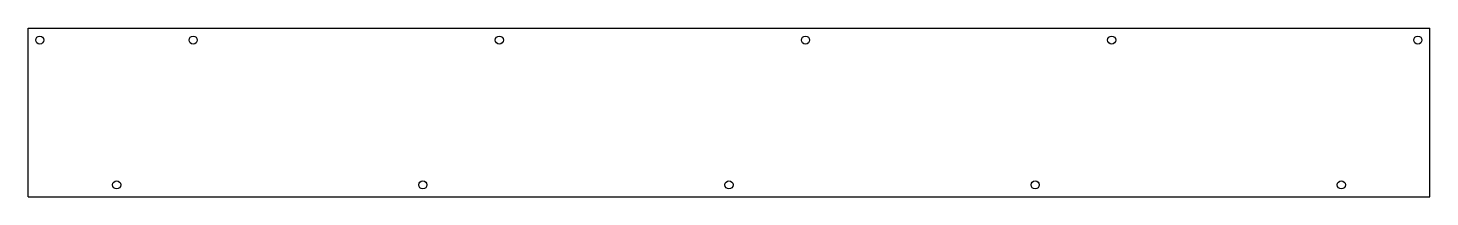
# Model space of a CAD drawing. Header units: inches. Extents: x 0 to 21.8, y 0 to 2.6.
import ezdxf

# ---------------------------------------------------------------- set-up
doc = ezdxf.new("R2010")
doc.units = ezdxf.units.IN
doc.header["$MEASUREMENT"] = 0

msp = doc.modelspace()

# ---------------------------------------------------------------- linework, layer by layer
at = {"color": 7, "linetype": 'Continuous'}
for p, q in [((0, 0), (0, 2.625)), ((0, 2.625), (21.75, 2.625)), ((21.75, 0), (21.75, 2.625)), ((0, 0), (21.75, 0))]:
    msp.add_line(p, q, dxfattribs=at)
for centre in [(0.182, 2.438), (2.562, 2.438), (7.312, 2.438), (12.062, 2.438), (16.812, 2.438), (21.562, 2.438), (1.375, 0.188), (6.125, 0.188), (10.875, 0.188), (15.625, 0.188), (20.375, 0.188)]:
    msp.add_circle(centre, 0.0625, dxfattribs=at)

doc.saveas('drawing.dxf')
